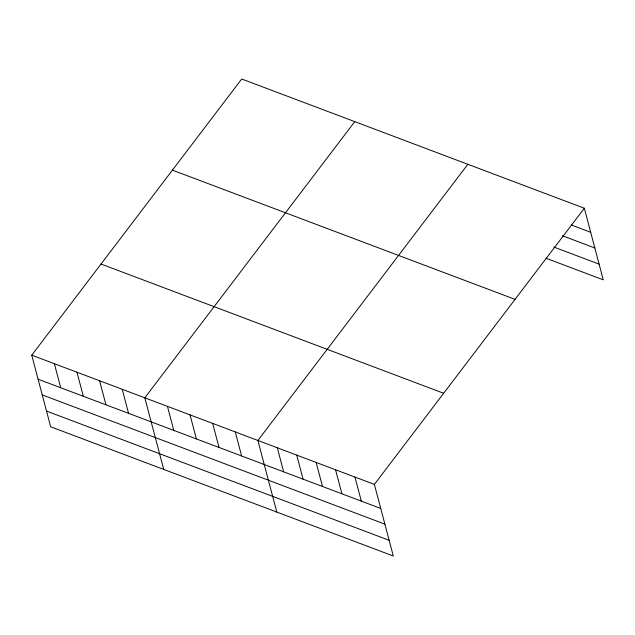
<?xml version="1.0" encoding="UTF-8"?>
<svg xmlns="http://www.w3.org/2000/svg" width="635" height="635" viewBox="0 0 635 635"><rect width="100%" height="100%" fill="white"/><g stroke="black" fill="none" stroke-linecap="round" stroke-linejoin="round"><path stroke-width="0.95" d="M584.335 208.224L374.38 484.402L393.295 556.006L50.665 426.776L31.75 355.171L241.705 78.994L584.335 208.224L603.25 279.829L545.925 258.207M354.767 121.642L144.82 397.82L163.735 469.424M467.836 164.29L257.889 440.468L276.804 512.072M571.27 224.957L590.685 232.275M562.475 235.768L594.828 247.967M553.799 247.055L599.107 264.136M172.418 170.132L515.048 299.363M101.036 264.033L443.667 393.263M31.75 355.171L374.38 484.402M38.108 379.222L380.738 508.452M42.251 394.914L384.881 524.145M46.522 411.083L389.152 540.314M354.965 477.083L361.315 501.134M335.55 469.757L341.9 493.808M316.135 462.431L322.485 486.489M296.72 455.112L303.07 479.163M277.305 447.786L283.654 471.837M235.275 431.935L241.625 455.986M212.661 423.402L219.012 447.453M190.048 414.877L196.398 438.928M167.434 406.344L173.784 430.395M122.206 389.287L128.556 413.337M99.592 380.754L105.942 404.812M76.978 372.229L83.328 396.28M54.364 363.696L60.722 387.747"/></g></svg>
